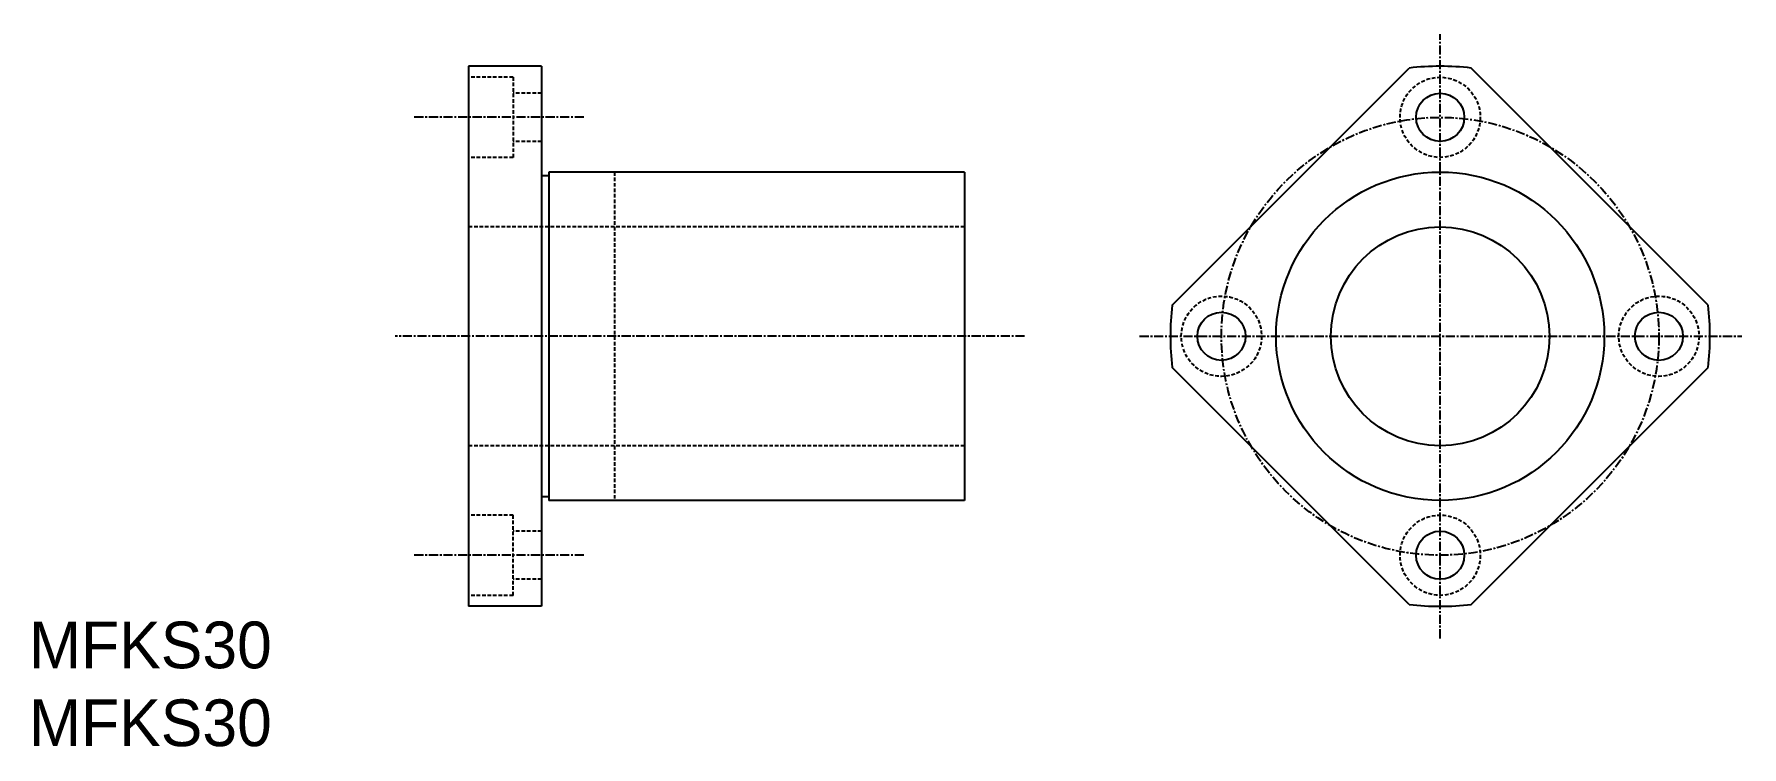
# Model space of a CAD drawing. Extents: x 11 to 245, y 10 to 108.
import ezdxf

# ---------------------------------------------------------------- set-up
doc = ezdxf.new("R2010")
doc.units = 0
doc.linetypes.add('CENTER', pattern=[2, 1.25, -0.25, 0.25, -0.25])
doc.linetypes.add('DASHED', pattern=[0.75, 0.5, -0.25])
doc.layers.get('0').update_dxf_attribs({"linetype": 'CONTINUOUS'})
doc.layers.add('CENTER', color=1, linetype='CENTER')

msp = doc.modelspace()

# ---------------------------------------------------------------- linework, layer by layer
at = {"color": 7, "linetype": 'CONTINUOUS'}
for p, q in [((70.28, 103.16), (70.28, 29.16)), ((80.28, 103.16), (70.28, 103.16)), ((80.28, 103.16), (80.28, 29.16)), ((166.78, 70.42), (199.28, 102.91)), ((240.29, 70.42), (207.79, 102.91)), ((81.28, 88.16), (80.28, 88.16)), ((81.28, 88.66), (81.28, 43.66)), ((138.28, 88.66), (81.28, 88.66)), ((138.28, 88.66), (138.28, 43.66)), ((199.28, 29.4), (166.78, 61.9)), ((207.79, 29.4), (240.29, 61.9)), ((81.28, 44.16), (80.28, 44.16)), ((80.28, 43.66), (80.28, 43.66)), ((138.28, 43.66), (81.28, 43.66)), ((80.28, 29.16), (70.28, 29.16))]:
    msp.add_line(p, q, dxfattribs=at)
at = {"color": 3, "linetype": 'DASHED'}
for p, q in [((76.38, 101.66), (70.28, 101.66)), ((76.38, 101.66), (76.38, 90.66)), ((80.28, 99.46), (76.38, 99.46)), ((80.28, 92.86), (76.38, 92.86)), ((76.38, 90.66), (70.28, 90.66)), ((90.28, 88.66), (90.28, 43.66)), ((138.28, 81.16), (70.28, 81.16)), ((138.28, 51.16), (70.28, 51.16)), ((76.38, 41.66), (70.28, 41.66)), ((76.38, 30.66), (76.38, 41.66)), ((80.28, 39.46), (76.38, 39.46)), ((80.28, 32.86), (76.38, 32.86)), ((76.38, 30.66), (70.28, 30.66))]:
    msp.add_line(p, q, dxfattribs=at)
for centre in [(203.53, 96.16), (173.53, 66.16), (233.53, 66.16), (203.53, 36.16)]:
    msp.add_circle(centre, 5.5, dxfattribs=at)
at = {"color": 7, "linetype": 'CONTINUOUS'}
for centre, radius in [((203.53, 96.16), 3.3), ((203.53, 66.16), 22.5), ((203.53, 66.16), 15), ((173.53, 66.16), 3.3), ((233.53, 66.16), 3.3), ((203.53, 36.16), 3.3)]:
    msp.add_circle(centre, radius, dxfattribs=at)
for start, end in [(83.3917, 96.6083), (173.3917, 186.6083), (353.3917, 6.6083), (263.3917, 276.6083)]:
    msp.add_arc((203.53, 66.16), 37, start, end, dxfattribs=at)
at = {"layer": 'CENTER', "color": 1, "linetype": 'CENTER'}
for p, q in [((203.53, 24.76), (203.53, 107.55)), ((86.09, 96.16), (62.83, 96.16)), ((146.52, 66.16), (60.2, 66.16)), ((162.31, 66.16), (244.9, 66.16)), ((86.09, 36.16), (62.83, 36.16))]:
    msp.add_line(p, q, dxfattribs=at)
msp.add_circle((203.53, 66.16), 30, dxfattribs=at)

# ---------------------------------------------------------------- texts
at = {"color": 7, "linetype": 'CONTINUOUS'}
for p in [(10, 20.67), (10, 10)]:
    msp.add_text('MFKS30', height=6.4, dxfattribs=at).set_placement(p)

doc.saveas('drawing.dxf')
